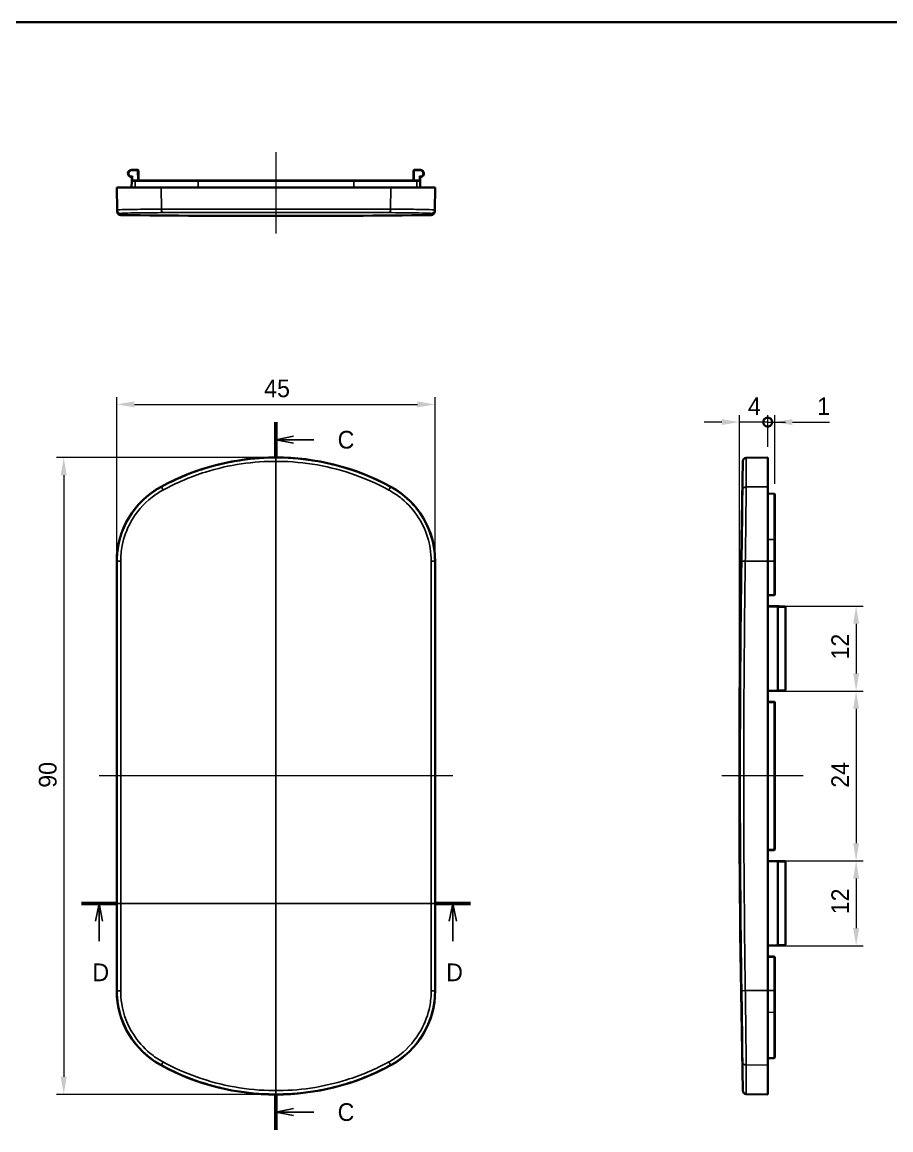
# Model space of a CAD drawing. Header units: millimetres. Extents: x -310 to 1154, y 4 to 285.
# Drawn here: x 437.9 to 560.7, y 128.9 to 285.5 of the extents above; entities that cross this region are included whole.
import ezdxf

# ---------------------------------------------------------------- set-up
doc = ezdxf.new("R2010")
doc.units = ezdxf.units.MM
doc.layers.get('Defpoints').update_dxf_attribs({"lineweight": 25})
for name, color, linetype, lineweight in [('Border (ISO)', 7, 'Continuous', 35), ('Centerline (ISO)', 131, 'Continuous', 18), ('Dimension (ISO)', 7, 'Continuous', 18), ('Section Line (ISO)', 7, 'Continuous', 25), ('Visible (ISO)', 7, 'Continuous', 35), ('Visible Narrow (ISO)', 7, 'Continuous', 25)]:
    doc.layers.add(name, color=color, linetype=linetype, lineweight=lineweight)
doc.styles.add('Note Text (TK)', font='')
doc.styles.get('Note Text (TK)').set_extended_font_data('MS PGothic')
doc.dimstyles.new('Default - Method 1b (TK)', dxfattribs={"dimtxt": 2.5, "dimasz": 2.5, "dimexe": 1, "dimexo": 1.5, "dimgap": 1, "dimtad": 1, "dimtoh": 1, "dimrnd": 1e-08, "dimdsep": 46, "dimtxsty": 'Note Text (TK)', "dimcen": 0.09, "dimdle": 5, "dimclrd": 100, "dimclre": 100, "dimclrt": 7, "dimadec": 1, "dimazin": 1, "dimtfac": 1, "dimtmove": 0, "dimatfit": 3, "dimfxl": 1, "dimtolj": 1, "dimlwd": -1, "dimlwe": -1, "dimarcsym": 0})

# ---------------------------------------------------------------- blocks, each defined once
blk = doc.blocks.new('図面枠 tk図枠')
at = {"layer": 'Border (ISO)'}
blk.add_line((14.5, 289), (405.5, 289), dxfattribs=at)
blk = doc.blocks.new('2dTransSection2')
at = {"layer": 'Section Line (ISO)', "linetype": 'Continuous'}
for p, q in [((126.25, 218.99), (126.25, 118.99)), ((128.75, 216.99), (126.25, 216.49)), ((128.75, 216.49), (126.25, 216.49)), ((126.25, 216.49), (128.75, 215.99)), ((131.61, 216.49), (128.75, 216.49)), ((128.75, 121.99), (126.25, 121.49)), ((128.75, 121.49), (126.25, 121.49)), ((126.25, 121.49), (128.75, 120.99)), ((131.61, 121.49), (128.75, 121.49))]:
    blk.add_line(p, q, dxfattribs=at)
at = {"layer": 'Section Line (ISO)', "linetype": 'Continuous', "lineweight": 50}
for p, q in [((126.25, 218.99), (126.25, 213.99)), ((126.25, 123.99), (126.25, 118.99))]:
    blk.add_line(p, q, dxfattribs=at)
at = {"layer": 'Section Line (ISO)', "char_height": 2.5, "attachment_point": 7, "style": 'Note Text (TK)'}
for insert in [(134.97, 215.21), (134.97, 120.21)]:
    blk.add_mtext('C', dxfattribs=dict(at, insert=insert))
blk = doc.blocks.new('2dTransSection3')
at = {"layer": 'Section Line (ISO)', "linetype": 'Continuous'}
for p, q in [((98.75, 150.99), (153.75, 150.99)), ((101.25, 150.99), (100.75, 148.49)), ((101.25, 148.49), (101.25, 150.99)), ((101.75, 148.49), (101.25, 150.99)), ((151.25, 150.99), (150.75, 148.49)), ((151.25, 148.49), (151.25, 150.99)), ((151.75, 148.49), (151.25, 150.99)), ((101.25, 145.65), (101.25, 148.49)), ((151.25, 145.65), (151.25, 148.49))]:
    blk.add_line(p, q, dxfattribs=at)
at = {"layer": 'Section Line (ISO)', "linetype": 'Continuous', "lineweight": 50}
for p, q in [((98.75, 150.99), (103.75, 150.99)), ((148.75, 150.99), (153.75, 150.99))]:
    blk.add_line(p, q, dxfattribs=at)
at = {"layer": 'Section Line (ISO)', "char_height": 2.5, "attachment_point": 7, "style": 'Note Text (TK)'}
for insert in [(100.31, 139.99), (150.31, 139.99)]:
    blk.add_mtext('D', dxfattribs=dict(at, insert=insert))
blk = doc.blocks.new('*D65')
at = {"layer": 'Defpoints', "color": 0}
for p in [(496.25, 231.45), (451.25, 209.28), (496.25, 209.28)]:
    blk.add_point(p, dxfattribs=at)
at = {"layer": 'Dimension (ISO)', "color": 100}
for p, q in [((451.25, 210.78), (451.25, 232.45)), ((496.25, 210.78), (496.25, 232.45)), ((453.75, 231.45), (493.75, 231.45))]:
    blk.add_line(p, q, dxfattribs=at)
for points in [[(453.75, 231.87), (453.75, 231.03), (451.25, 231.45)], [(493.75, 231.87), (493.75, 231.03), (496.25, 231.45)]]:
    blk.add_solid(points, dxfattribs=at)
at = {"layer": 'Dimension (ISO)', "color": 7, "insert": (472.09, 233.7), "char_height": 2.5, "attachment_point": 4, "style": 'Note Text (TK)'}
blk.add_mtext('\\A1;45', dxfattribs=at)
blk = doc.blocks.new('*D66')
at = {"layer": 'Defpoints', "color": 0}
for p in [(473.75, 223.95), (443.75, 133.95), (473.75, 133.95)]:
    blk.add_point(p, dxfattribs=at)
at = {"layer": 'Dimension (ISO)', "color": 100}
for p, q in [((472.25, 223.95), (442.75, 223.95)), ((443.75, 221.45), (443.75, 136.45)), ((472.25, 133.95), (442.75, 133.95))]:
    blk.add_line(p, q, dxfattribs=at)
for points in [[(443.33, 221.45), (444.17, 221.45), (443.75, 223.95)], [(443.33, 136.45), (444.17, 136.45), (443.75, 133.95)]]:
    blk.add_solid(points, dxfattribs=at)
at = {"layer": 'Dimension (ISO)', "color": 7, "insert": (441.5, 177.29), "char_height": 2.5, "attachment_point": 4, "rotation": 90, "style": 'Note Text (TK)'}
blk.add_mtext('\\A1;90', dxfattribs=at)
blk = doc.blocks.new('_DotSmall')
at = {"color": 0, "linetype": 'ByBlock', "const_width": 0.5}
blk.add_lwpolyline([(-0.0625, 0, 1), (0.0625, 0, 1)], format="xyb", close=True, dxfattribs=at)
blk = doc.blocks.new('*D70')
at = {"layer": 'Defpoints', "color": 0}
for p in [(544.26, 228.95), (543.26, 223.95), (544.26, 218.72)]:
    blk.add_point(p, dxfattribs=at)
at = {"layer": 'Dimension (ISO)', "color": 100}
for p, q in [((543.26, 228.95), (540.76, 228.95)), ((543.26, 225.45), (543.26, 229.95)), ((543.26, 228.95), (544.26, 228.95)), ((544.26, 220.22), (544.26, 229.95)), ((546.76, 228.95), (552.01, 228.95))]:
    blk.add_line(p, q, dxfattribs=at)
blk.add_solid([(546.76, 229.37), (546.76, 228.53), (544.26, 228.95)], dxfattribs=at)
at = {"layer": 'Dimension (ISO)', "color": 100, "xscale": 2.5, "yscale": 2.5, "zscale": 2.5}
blk.add_blockref('_DotSmall', (543.26, 228.95), dxfattribs=at)
at = {"layer": 'Dimension (ISO)', "color": 7, "insert": (550.26, 231.2), "char_height": 2.5, "attachment_point": 4, "style": 'Note Text (TK)'}
blk.add_mtext('\\A1;1', dxfattribs=at)
blk = doc.blocks.new('*D71')
at = {"layer": 'Defpoints', "color": 0}
for p in [(539.26, 228.95), (543.26, 223.95), (539.26, 178.95)]:
    blk.add_point(p, dxfattribs=at)
at = {"layer": 'Dimension (ISO)', "color": 100}
for p, q in [((536.76, 228.95), (534.26, 228.95)), ((539.26, 180.45), (539.26, 229.95)), ((543.26, 228.95), (539.26, 228.95)), ((543.26, 225.45), (543.26, 229.95)), ((543.26, 228.95), (545.76, 228.95))]:
    blk.add_line(p, q, dxfattribs=at)
blk.add_solid([(536.76, 229.37), (536.76, 228.53), (539.26, 228.95)], dxfattribs=at)
at = {"layer": 'Dimension (ISO)', "color": 100, "xscale": 2.5, "yscale": 2.5, "zscale": 2.5, "rotation": 180}
blk.add_blockref('_DotSmall', (543.26, 228.95), dxfattribs=at)
at = {"layer": 'Dimension (ISO)', "color": 7, "insert": (540.47, 231.2), "char_height": 2.5, "attachment_point": 4, "style": 'Note Text (TK)'}
blk.add_mtext('\\A1;4', dxfattribs=at)
blk = doc.blocks.new('*D72')
at = {"layer": 'Defpoints', "color": 0}
for p in [(543.26, 202.95), (543.26, 190.95), (555.76, 190.95)]:
    blk.add_point(p, dxfattribs=at)
at = {"layer": 'Dimension (ISO)', "color": 100}
for p, q in [((544.76, 202.95), (556.76, 202.95)), ((555.76, 200.45), (555.76, 193.45)), ((544.76, 190.95), (556.76, 190.95))]:
    blk.add_line(p, q, dxfattribs=at)
for points in [[(555.34, 200.45), (556.18, 200.45), (555.76, 202.95)], [(555.34, 193.45), (556.18, 193.45), (555.76, 190.95)]]:
    blk.add_solid(points, dxfattribs=at)
at = {"layer": 'Dimension (ISO)', "color": 7, "insert": (553.51, 195.41), "char_height": 2.5, "attachment_point": 4, "rotation": 90, "style": 'Note Text (TK)'}
blk.add_mtext('\\A1;12', dxfattribs=at)
blk = doc.blocks.new('*D73')
at = {"layer": 'Defpoints', "color": 0}
for p in [(543.26, 190.95), (543.26, 166.95), (555.76, 166.95)]:
    blk.add_point(p, dxfattribs=at)
at = {"layer": 'Dimension (ISO)', "color": 100}
for p, q in [((544.76, 190.95), (556.76, 190.95)), ((555.76, 188.45), (555.76, 169.45)), ((544.76, 166.95), (556.76, 166.95))]:
    blk.add_line(p, q, dxfattribs=at)
for points in [[(555.34, 188.45), (556.18, 188.45), (555.76, 190.95)], [(555.34, 169.45), (556.18, 169.45), (555.76, 166.95)]]:
    blk.add_solid(points, dxfattribs=at)
at = {"layer": 'Dimension (ISO)', "color": 7, "insert": (553.51, 177.28), "char_height": 2.5, "attachment_point": 4, "rotation": 90, "style": 'Note Text (TK)'}
blk.add_mtext('\\A1;24', dxfattribs=at)
blk = doc.blocks.new('*D74')
at = {"layer": 'Defpoints', "color": 0}
for p in [(543.26, 166.95), (543.26, 154.95), (555.76, 154.95)]:
    blk.add_point(p, dxfattribs=at)
at = {"layer": 'Dimension (ISO)', "color": 100}
for p, q in [((544.76, 166.95), (556.76, 166.95)), ((555.76, 164.45), (555.76, 157.45)), ((544.76, 154.95), (556.76, 154.95))]:
    blk.add_line(p, q, dxfattribs=at)
for points in [[(555.34, 164.45), (556.18, 164.45), (555.76, 166.95)], [(555.34, 157.45), (556.18, 157.45), (555.76, 154.95)]]:
    blk.add_solid(points, dxfattribs=at)
at = {"layer": 'Dimension (ISO)', "color": 7, "insert": (553.51, 159.41), "char_height": 2.5, "attachment_point": 4, "rotation": 90, "style": 'Note Text (TK)'}
blk.add_mtext('\\A1;12', dxfattribs=at)

msp = doc.modelspace()

# ---------------------------------------------------------------- linework, layer by layer
at = {"layer": 'Centerline (ISO)', "linetype": 'Continuous'}
for p, q in [((473.7496, 267.0756), (473.7496, 255.5756)), ((473.7496, 226.4484), (473.7496, 131.4484)), ((498.7496, 178.9484), (448.7496, 178.9484)), ((548.2599, 178.9484), (536.7599, 178.9484))]:
    msp.add_line(p, q, dxfattribs=at)
at = {"layer": 'Visible (ISO)'}
for p, q in [((454.1989, 264.5756), (453.3345, 264.5756)), ((494.1647, 264.5756), (493.3002, 264.5756)), ((453.3408, 262.0756), (453.3566, 262.9773)), ((453.3653, 263.4779), (453.3566, 262.9773)), ((453.4566, 263.0756), (453.9376, 263.0756)), ((453.9376, 263.0756), (462.764, 263.0756)), ((454.3234, 263.0756), (454.2989, 264.4773)), ((484.7352, 263.0756), (462.764, 263.0756)), ((484.7352, 263.0756), (493.5615, 263.0756)), ((493.2002, 264.4773), (493.1758, 263.0756)), ((493.5615, 263.0756), (494.0426, 263.0756)), ((494.1426, 262.9773), (494.1338, 263.4779)), ((494.1583, 262.0756), (494.1426, 262.9773)), ((451.2496, 262.0756), (457.5223, 262.0756)), ((451.2496, 262.0756), (451.3048, 258.9139)), ((457.5223, 262.0756), (489.9768, 262.0756)), ((489.9768, 262.0756), (496.2496, 262.0756)), ((496.2496, 262.0756), (496.1944, 258.9139)), ((451.3087, 258.6861), (451.3048, 258.9139)), ((496.1944, 258.9139), (496.1904, 258.6861)), ((540.2403, 223.8957), (543.2599, 223.9484)), ((543.2599, 223.9484), (543.2599, 219.8261)), ((543.2599, 219.8261), (543.2599, 209.281)), ((543.2599, 218.8372), (544.1616, 218.8214)), ((544.2599, 218.7214), (544.2599, 212.3126)), ((544.2599, 212.3126), (544.2599, 209.281)), ((451.2496, 209.281), (451.2496, 148.6158)), ((496.2496, 148.6158), (496.2496, 209.281)), ((543.2599, 148.6158), (543.2599, 209.281)), ((544.2599, 204.5816), (544.2599, 209.281)), ((543.2599, 204.4659), (544.1616, 204.4816)), ((544.8616, 202.9205), (543.2599, 202.9484)), ((544.8616, 202.9205), (545.6616, 202.9065)), ((545.7599, 202.8065), (545.7599, 191.0903)), ((543.2599, 190.9484), (544.8616, 190.9764)), ((545.6616, 190.9903), (544.8616, 190.9764)), ((544.1616, 189.4327), (543.2599, 189.4484)), ((544.2599, 168.5641), (544.2599, 189.3327)), ((543.2599, 168.4484), (544.1616, 168.4642)), ((544.8616, 166.9205), (543.2599, 166.9484)), ((544.8616, 166.9205), (545.6616, 166.9065)), ((545.7599, 166.8065), (545.7599, 155.0903)), ((543.2599, 154.9484), (544.8616, 154.9764)), ((545.6616, 154.9903), (544.8616, 154.9764)), ((544.1616, 153.4327), (543.2599, 153.4484)), ((544.2599, 148.6158), (544.2599, 153.3327)), ((543.2599, 148.6158), (543.2599, 138.0707)), ((544.2599, 148.6158), (544.2599, 145.5842)), ((544.2599, 145.5842), (544.2599, 139.1754)), ((543.2599, 139.0597), (544.1616, 139.0754)), ((543.2599, 138.0707), (543.2599, 133.9484)), ((540.2403, 134.0011), (543.2599, 133.9484))]:
    msp.add_line(p, q, dxfattribs=at)
for centre, radius, start, end in [((453.3345, 264.0756), 0.5, 90, 263.382337), ((454.1989, 264.4756), 0.1, 1, 90), ((493.3002, 264.4756), 0.1, 90, 179), ((494.1647, 264.0756), 0.5, 276.617663, 90), ((453.2653, 263.4796), 0.1, 359.017918, 83.382337), ((453.4566, 262.9756), 0.1, 90, 179), ((494.0426, 262.9756), 0.1, 1, 90), ((494.2338, 263.4796), 0.1, 96.617663, 180.982082), ((451.8087, 258.6948), 0.5, 181, 269.377496), ((495.6905, 258.6948), 0.5, 270.622504, 359), ((473.7496, 2278.0756), 2020, 269.3774962, 270.6225038), ((473.7496, 189.9484), 34, 61.492569, 118.507431), ((540.2491, 223.3958), 0.5, 91, 178.73887), ((2559.2599, 178.9484), 2020, 178.7388698, 181.2611302), ((463.2496, 209.281), 12, 118.507431, 180), ((484.2496, 209.281), 12, 0, 61.492569), ((544.1599, 218.7214), 0.1, 0, 89), ((544.1599, 204.5816), 0.1, 271, 0), ((544.8599, 202.8205), 0.1, 89, 130.293074), ((545.6599, 202.8065), 0.1, 0, 89), ((544.8599, 191.0764), 0.1, 229.706926, 271), ((545.6599, 191.0903), 0.1, 271, 0), ((544.1599, 189.3327), 0.1, 0, 89), ((544.1599, 168.5641), 0.1, 271, 0), ((544.8599, 166.8205), 0.1, 89, 130.293074), ((545.6599, 166.8065), 0.1, 0, 89), ((544.8599, 155.0764), 0.1, 229.706926, 271), ((545.6599, 155.0903), 0.1, 271, 0), ((544.1599, 153.3327), 0.1, 0, 89), ((463.2496, 148.6158), 12, 180, 241.492569), ((484.2496, 148.6158), 12, 298.507431, 0), ((473.7496, 167.9484), 34, 241.492569, 298.507431), ((544.1599, 139.1754), 0.1, 271, 0), ((540.2491, 134.5011), 0.5, 181.26113, 269)]:
    msp.add_arc(centre, radius, start, end, dxfattribs=at)
at = {"layer": 'Visible Narrow (ISO)'}
for p, q in [((453.3345, 264.4773), (453.3345, 264.5756)), ((454.1989, 264.4773), (454.1989, 264.5756)), ((493.3002, 264.5756), (493.3002, 264.4773)), ((494.1647, 264.5756), (494.1647, 264.4773)), ((453.3345, 264.4773), (454.1989, 264.4773)), ((453.3345, 263.6773), (453.3345, 263.6109)), ((453.4688, 263.6773), (453.3345, 263.6773)), ((453.8425, 262.9773), (453.3566, 262.9773)), ((453.4583, 263.0756), (453.4688, 263.6773)), ((453.8276, 262.0756), (453.8425, 262.9773)), ((462.764, 262.9773), (453.8425, 262.9773)), ((454.1989, 264.4773), (454.2234, 263.0756)), ((462.764, 262.9773), (462.764, 263.0756)), ((462.764, 262.9773), (484.7352, 262.9773)), ((462.764, 262.9773), (462.764, 262.0756)), ((484.7352, 262.9773), (484.7352, 263.0756)), ((493.6566, 262.9773), (484.7352, 262.9773)), ((484.7352, 262.0756), (484.7352, 262.9773)), ((493.2757, 263.0756), (493.3002, 264.4773)), ((493.3002, 264.4773), (494.1647, 264.4773)), ((494.1426, 262.9773), (493.6566, 262.9773)), ((493.6716, 262.0756), (493.6566, 262.9773)), ((494.1647, 263.6773), (494.0304, 263.6773)), ((494.0304, 263.6773), (494.0409, 263.0756)), ((494.1647, 263.6109), (494.1647, 263.6773)), ((457.5223, 262.0756), (457.5476, 259.034)), ((489.9768, 262.0756), (489.9515, 259.034)), ((451.7992, 258.4227), (451.8032, 258.1948)), ((495.6959, 258.1948), (495.6999, 258.4227)), ((457.5223, 219.8261), (457.5476, 219.7794)), ((489.9768, 219.8261), (489.9515, 219.7794)), ((543.2599, 219.8261), (540.2182, 219.7794)), ((544.1616, 212.3436), (544.1616, 218.8214)), ((543.2599, 212.3485), (544.1616, 212.3436)), ((544.1616, 209.281), (544.1616, 212.3436)), ((451.2496, 209.281), (451.3048, 209.281)), ((496.2496, 209.281), (496.1944, 209.281)), ((543.2599, 209.281), (540.0982, 209.281)), ((543.2599, 209.281), (544.1616, 209.281)), ((544.1616, 209.281), (544.2599, 209.281)), ((544.1616, 209.281), (544.1616, 204.5816)), ((544.1616, 204.5816), (543.2599, 204.5659)), ((544.1616, 204.5816), (544.2599, 204.5816)), ((543.2599, 202.8484), (544.6622, 202.824)), ((544.6621, 202.8204), (544.7632, 202.8204)), ((544.6621, 202.8204), (544.6621, 191.0764)), ((544.7632, 191.0764), (544.7632, 202.8204)), ((545.7599, 202.8065), (544.7632, 202.8204)), ((544.6622, 191.0729), (543.2599, 191.0484)), ((544.6621, 191.0764), (544.7632, 191.0764)), ((544.7632, 191.0764), (545.7599, 191.0903)), ((543.2599, 189.3484), (544.1616, 189.3327)), ((544.2599, 189.3327), (544.1616, 189.3327)), ((544.1616, 189.3327), (544.1616, 168.5641)), ((544.1616, 168.5641), (543.2599, 168.5484)), ((544.1616, 168.5641), (544.2599, 168.5641)), ((543.2599, 166.8484), (544.6622, 166.824)), ((544.6621, 166.8204), (544.7632, 166.8204)), ((544.6621, 166.8204), (544.6621, 155.0764)), ((544.7632, 155.0764), (544.7632, 166.8204)), ((545.7599, 166.8065), (544.7632, 166.8204)), ((544.6622, 155.0729), (543.2599, 155.0484)), ((544.6621, 155.0764), (544.7632, 155.0764)), ((544.7632, 155.0764), (545.7599, 155.0903)), ((543.2599, 153.3484), (544.1616, 153.3327)), ((544.2599, 153.3327), (544.1616, 153.3327)), ((544.1616, 153.3327), (544.1616, 148.6158)), ((451.2496, 148.6158), (451.3048, 148.6158)), ((496.2496, 148.6158), (496.1944, 148.6158)), ((543.2599, 148.6158), (540.0982, 148.6158)), ((543.2599, 148.6158), (544.1616, 148.6158)), ((544.1616, 148.6158), (544.2599, 148.6158)), ((544.1616, 145.5533), (544.1616, 148.6158)), ((543.2599, 145.5484), (544.1616, 145.5533)), ((544.1616, 139.0754), (544.1616, 145.5533)), ((457.5223, 138.0707), (457.5476, 138.1174)), ((489.9768, 138.0707), (489.9515, 138.1174)), ((543.2599, 138.0707), (540.2182, 138.1174))]:
    msp.add_line(p, q, dxfattribs=at)
for centre, start, end in [((453.3345, 264.0773), 90, 270), ((494.1647, 264.0773), 270, 90)]:
    msp.add_arc(centre, 0.4, start, end, dxfattribs=at)
for centre, major_axis, ratio, start_param, end_param in [((453.2653, 263.4796), (0.1, -0.0017), 0.99984289, 0.00000021, 1.47273637), ((453.4688, 263.6756), (-0.2035, -0.1), 0.00690791, 4.70899511, 5.42969521), ((453.3345, 263.5463), (0.0706, -0.0708), 0.5137427, 1.06622424, 2.04634938), ((453.4688, 263.6756), (-0.1035, -0.2017), 0.00351474, 4.70554109, 5.42624119), ((453.9376, 262.9756), (0, 0.1), 0.95087762, 0, 1.55334303), ((454.1989, 264.4756), (0.1, 0.0017), 0.01744975, 0, 1.57049174), ((493.3002, 264.4756), (-0.1, 0.0017), 0.01744975, 4.71269357, 6.28318531), ((493.5615, 262.9756), (0, 0.1), 0.95087762, 4.72984227, 6.28318531), ((494.0304, 263.6756), (0.2035, -0.1), 0.00690791, 0.8534901, 1.5741902), ((494.0304, 263.6756), (0.1035, -0.2017), 0.00351474, 0.85694412, 1.57764421), ((494.1647, 263.5463), (0.0706, 0.0708), 0.5137427, 1.09524327, 2.07536841), ((494.2338, 263.4796), (-0.1, -0.0017), 0.99984289, 4.81044914, 6.28318531), ((451.8047, 258.9227), (-0.4999, -0.0087), 0.9998871, 0, 1.54247829), ((457.7862, 259.0427), (0.0015, -0.5), 0.47731101, 4.7284294, 6.26042237), ((489.7129, 259.0427), (-0.0015, -0.5), 0.47731101, 0.02276294, 1.55475591), ((495.6945, 258.9227), (0.4999, -0.0087), 0.9998871, 4.74070701, 6.28318531), ((457.7862, 219.3401), (-0.2387, 0.4394), 0.00260122, 4.73373898, 6.26573196), ((489.7129, 219.3401), (0.2387, 0.4394), 0.00260122, 0.01745335, 1.54944633), ((540.227, 219.3401), (-0.5, 0.0027), 0.87873058, 4.73463114, 6.26662411), ((544.1599, 212.3126), (0.1, 0), 0.30956703, 0, 1.55334303), ((451.8047, 209.281), (-0.5, -0.0001), 0.0150236, 4.72325175, 6.26573004), ((416.0777, 178.9484), (0, -2018.6903), 0.01745241, 1.55576987, 1.58582278), ((416.5635, 178.9484), (0, 2019.1901), 0.01745241, 4.69736253, 4.72741543), ((530.9356, 178.9484), (0, -2019.1901), 0.01745241, 4.69736253, 4.72741543), ((495.6945, 209.281), (0.5, -0.0001), 0.0150236, 0.01745526, 1.55993356), ((531.4214, 178.9484), (0, 2018.6903), 0.01745241, 1.55576987, 1.58582278), ((2558.2617, 178.9484), (0, -2019.1901), 0.9998477, 4.69736253, 4.72741543), ((540.1069, 209.281), (-0.4999, 0.0075), 0.00026224, 0.01086671, 1.553345), ((2558.2532, 178.9484), (0, 2018.6903), 0.9998477, 1.55576987, 1.58582278), ((544.1599, 204.5816), (0.0017, -0.1), 0.01744975, 0, 1.57049174), ((544.6639, 202.824), (0.1, -0.0018), 0.00030936, 4.69493843, 6.16767459), ((544.8599, 202.8205), (-0.2017, 0.0035), 0.4956753, 4.71238898, 5.43308908), ((544.7306, 202.973), (0.0647, -0.0763), 0.60738254, 5.30306017, 6.28318531), ((544.6639, 191.0729), (0.1, 0.0018), 0.00030936, 0.11551071, 1.58824688), ((544.7306, 190.9238), (0.0647, 0.0763), 0.60738254, 0, 0.98012514), ((544.8599, 191.0764), (-0.2017, -0.0035), 0.4956753, 0.85009623, 1.57079633), ((544.1599, 189.3327), (0.0017, 0.1), 0.01744975, 4.71269357, 6.28318531), ((544.1599, 168.5641), (0.0017, -0.1), 0.01744975, 0, 1.57049174), ((544.6639, 166.824), (0.1, -0.0018), 0.00030936, 4.69493843, 6.16767459), ((544.8599, 166.8205), (-0.2017, 0.0035), 0.4956753, 4.71238898, 5.43308908), ((544.7306, 166.973), (0.0647, -0.0763), 0.60738254, 5.30306017, 6.28318531), ((544.6639, 155.0729), (0.1, 0.0018), 0.00030936, 0.11551072, 1.58824688), ((544.7306, 154.9238), (0.0647, 0.0763), 0.60738254, 0, 0.98012514), ((544.8599, 155.0764), (-0.2017, -0.0035), 0.4956753, 0.85009623, 1.57079633), ((544.1599, 153.3327), (0.0017, 0.1), 0.01744975, 4.71269357, 6.28318531), ((451.8047, 148.6158), (-0.5, 0.0001), 0.0150236, 0.01745526, 1.55993356), ((495.6945, 148.6158), (0.5, 0.0001), 0.0150236, 4.72325175, 6.26573004), ((540.1069, 148.6158), (-0.4999, -0.0075), 0.00026224, 4.7298403, 6.2723186), ((544.1599, 145.5842), (0.1, 0), 0.30956703, 4.72984227, 6.28318531), ((457.7862, 138.5567), (-0.2387, -0.4394), 0.00260122, 0.01745335, 1.54944633), ((489.7129, 138.5567), (0.2387, -0.4394), 0.00260122, 4.73373898, 6.26573196), ((540.227, 138.5567), (-0.5, -0.0027), 0.87873058, 0.0165612, 1.54855417)]:
    msp.add_ellipse(centre, major_axis=major_axis, ratio=ratio, start_param=start_param, end_param=end_param, dxfattribs=at)
for points, knots in [([(453.3345, 263.6109), (453.3194, 263.6023), (453.306, 263.5951), (453.284, 263.5831), (453.2769, 263.5792), (453.2769, 263.5789)], [0, 0, 0, 0, 0.0085050471, 0.0085050471, 0.0185380998, 0.0185380998, 0.0185380998, 0.0185380998]), ([(453.2769, 263.5789), (453.2769, 263.5789), (453.2769, 263.5789), (453.2769, 263.5789), (453.2769, 263.5789), (453.2769, 263.5789)], [-0.000352831951, -0.000352831951, -0.000352831951, -0.000352831951, -0.000176415975, -0.000176415975, 0, 0, 0, 0]), ([(453.3653, 263.4779), (453.3653, 263.4782), (453.3699, 263.4864), (453.3836, 263.5114), (453.3917, 263.5266), (453.4005, 263.5438)], [-0.0185380998, -0.0185380998, -0.0185380998, -0.0185380998, -0.0085050471, -0.0085050471, 0, 0, 0, 0]), ([(494.0987, 263.5438), (494.1074, 263.5266), (494.1156, 263.5114), (494.1292, 263.4864), (494.1338, 263.4782), (494.1338, 263.4779)], [0, 0, 0, 0, 0.0085050471, 0.0085050471, 0.0185380998, 0.0185380998, 0.0185380998, 0.0185380998]), ([(494.2223, 263.5789), (494.2223, 263.5792), (494.2152, 263.5831), (494.1931, 263.5951), (494.1797, 263.6023), (494.1647, 263.6109)], [-0.0185380998, -0.0185380998, -0.0185380998, -0.0185380998, -0.0085050471, -0.0085050471, 0, 0, 0, 0]), ([(494.2223, 263.5789), (494.2223, 263.5789), (494.2223, 263.5789), (494.2223, 263.5789), (494.2223, 263.5789), (494.2223, 263.5789)], [-0.000352831969, -0.000352831969, -0.000352831969, -0.000352831969, -0.000176415994, -0.000176415994, -0.000000000018, -0.000000000018, -0.000000000018, -0.000000000018]), ([(457.5476, 259.034), (456.9819, 259.0323), (456.441, 259.03), (454.6569, 259.0189), (453.5852, 259.0063), (452.2012, 258.9773), (451.77, 258.9624), (451.3801, 258.9359), (451.3046, 258.9251), (451.3048, 258.9139)], [-1.22848038, -1.22848038, -1.22848038, -1.22848038, -1.04341004, -1.04341004, -0.57967224, -0.57967224, -0.22295086, -0.22295086, 0, 0, 0, 0]), ([(451.7992, 258.4227), (451.7991, 258.4339), (451.8715, 258.4447), (452.2451, 258.4712), (452.6583, 258.4861), (453.9847, 258.5151), (455.0118, 258.5278), (456.7217, 258.5388), (457.2401, 258.5412), (457.7823, 258.5428)], [0, 0, 0, 0, 0.22295086, 0.22295086, 0.57967224, 0.57967224, 1.04341004, 1.04341004, 1.22848038, 1.22848038, 1.22848038, 1.22848038]), ([(489.9515, 259.034), (488.4151, 259.0384), (486.8141, 259.0423), (481.6049, 259.0523), (477.8283, 259.0559), (470.5201, 259.0562), (466.9908, 259.0534), (461.5226, 259.0442), (459.4837, 259.0396), (457.5476, 259.034)], [-3.3282313, -3.3282313, -3.3282313, -3.3282313, -2.81143551, -2.81143551, -1.69323611, -1.69323611, -0.65124466, -0.65124466, 0, 0, 0, 0]), ([(457.7823, 258.5428), (459.6903, 258.5484), (461.6996, 258.5531), (467.0887, 258.5623), (470.5669, 258.5651), (477.7692, 258.5647), (481.4911, 258.5611), (486.6249, 258.5511), (488.2027, 258.5473), (489.7169, 258.5428)], [0, 0, 0, 0, 0.65124466, 0.65124466, 1.69323611, 1.69323611, 2.81143551, 2.81143551, 3.3282313, 3.3282313, 3.3282313, 3.3282313]), ([(489.7169, 258.5428), (490.3694, 258.5409), (490.9874, 258.5378), (492.4739, 258.527), (493.2694, 258.5176), (494.7376, 258.4906), (495.2998, 258.4714), (495.6497, 258.4411), (495.7001, 258.4321), (495.6999, 258.4227)], [0, 0, 0, 0, 0.22273642, 0.22273642, 0.5791147, 0.5791147, 1.04240646, 1.04240646, 1.22848041, 1.22848041, 1.22848041, 1.22848041]), ([(496.1944, 258.9139), (496.1945, 258.9232), (496.142, 258.9323), (495.7769, 258.9626), (495.1903, 258.9818), (493.6583, 259.0088), (492.8283, 259.0182), (491.2772, 259.029), (490.6324, 259.032), (489.9515, 259.034)], [-1.22848041, -1.22848041, -1.22848041, -1.22848041, -1.04240646, -1.04240646, -0.5791147, -0.5791147, -0.22273642, -0.22273642, 0, 0, 0, 0]), ([(489.9515, 219.7794), (488.4151, 220.614), (486.8141, 221.3296), (481.6049, 223.1903), (477.8283, 223.8615), (470.5201, 223.9251), (466.9908, 223.4023), (461.5226, 221.6937), (459.4837, 220.8311), (457.5476, 219.7794)], [-3.3282313, -3.3282313, -3.3282313, -3.3282313, -2.81143551, -2.81143551, -1.69323611, -1.69323611, -0.65124466, -0.65124466, 0, 0, 0, 0]), ([(540.2182, 219.7794), (540.2227, 220.614), (540.2266, 221.3296), (540.2366, 223.1903), (540.2402, 223.8615), (540.2403, 223.8953), (540.2403, 223.8957), (540.2403, 223.8957)], [-3.3282313, -3.3282313, -3.3282313, -3.3282313, -2.81143551, -2.81143551, -1.69323611, -1.69323611, -1.6640986, -1.6640986, -1.6640986, -1.6640986]), ([(457.7823, 219.3501), (459.6903, 220.3865), (461.6996, 221.2366), (467.0887, 222.9206), (470.5669, 223.4358), (477.7692, 223.373), (481.4911, 222.7116), (486.6249, 220.8778), (488.2027, 220.1726), (489.7169, 219.3501)], [0, 0, 0, 0, 0.65124466, 0.65124466, 1.69323611, 1.69323611, 2.81143551, 2.81143551, 3.3282313, 3.3282313, 3.3282313, 3.3282313]), ([(539.7492, 223.4068), (539.7492, 223.4068), (539.7492, 223.4064), (539.749, 223.373), (539.7454, 222.7116), (539.7354, 220.8778), (539.7316, 220.1726), (539.7271, 219.3501)], [1.6640986, 1.6640986, 1.6640986, 1.6640986, 1.69323611, 1.69323611, 2.81143551, 2.81143551, 3.3282313, 3.3282313, 3.3282313, 3.3282313]), ([(457.5476, 219.7794), (456.9819, 219.4721), (456.441, 219.119), (454.6569, 217.7362), (453.5852, 216.4866), (452.2012, 213.9903), (451.77, 212.8108), (451.3801, 210.8322), (451.3046, 210.0566), (451.3048, 209.281)], [-1.22848038, -1.22848038, -1.22848038, -1.22848038, -1.04341004, -1.04341004, -0.57967224, -0.57967224, -0.22295086, -0.22295086, 0, 0, 0, 0]), ([(451.7992, 209.2885), (451.7991, 210.0318), (451.8715, 210.7751), (452.2451, 212.6714), (452.6583, 213.8019), (453.9847, 216.1943), (455.0118, 217.3919), (456.7217, 218.7171), (457.2401, 219.0556), (457.7823, 219.3501)], [0, 0, 0, 0, 0.22295086, 0.22295086, 0.57967224, 0.57967224, 1.04341004, 1.04341004, 1.22848038, 1.22848038, 1.22848038, 1.22848038]), ([(489.7169, 219.3501), (490.3694, 218.9957), (490.9874, 218.5775), (492.4739, 217.345), (493.2694, 216.4432), (494.7376, 214.1382), (495.2998, 212.6658), (495.6497, 210.5292), (495.7001, 209.9089), (495.6999, 209.2885)], [0, 0, 0, 0, 0.22273642, 0.22273642, 0.5791147, 0.5791147, 1.04240646, 1.04240646, 1.22848041, 1.22848041, 1.22848041, 1.22848041]), ([(496.1944, 209.281), (496.1945, 209.9283), (496.142, 210.5756), (495.7769, 212.8049), (495.1903, 214.3412), (493.6583, 216.7463), (492.8283, 217.6873), (491.2772, 218.9732), (490.6324, 219.4096), (489.9515, 219.7794)], [-1.22848041, -1.22848041, -1.22848041, -1.22848041, -1.04240646, -1.04240646, -0.5791147, -0.5791147, -0.22273642, -0.22273642, 0, 0, 0, 0]), ([(539.7271, 219.3501), (539.7252, 218.9957), (539.7221, 218.5775), (539.7113, 217.345), (539.7019, 216.4432), (539.6749, 214.1382), (539.6557, 212.6658), (539.6254, 210.5292), (539.6164, 209.9089), (539.607, 209.2885)], [0, 0, 0, 0, 0.22273642, 0.22273642, 0.5791147, 0.5791147, 1.04240646, 1.04240646, 1.22848041, 1.22848041, 1.22848041, 1.22848041]), ([(540.0982, 209.281), (540.1075, 209.9283), (540.1166, 210.5756), (540.1469, 212.8049), (540.1661, 214.3412), (540.1931, 216.7463), (540.2025, 217.6873), (540.2132, 218.9732), (540.2163, 219.4096), (540.2182, 219.7794)], [-1.22848041, -1.22848041, -1.22848041, -1.22848041, -1.04240646, -1.04240646, -0.5791147, -0.5791147, -0.22273642, -0.22273642, 0, 0, 0, 0]), ([(544.6622, 202.824), (544.6622, 202.8234), (544.6622, 202.8228), (544.6621, 202.8216), (544.6621, 202.821), (544.6621, 202.8204)], [0.000000000018, 0.000000000018, 0.000000000018, 0.000000000018, 0.000176415994, 0.000176415994, 0.000352831969, 0.000352831969, 0.000352831969, 0.000352831969]), ([(544.7281, 202.8979), (544.7109, 202.8908), (544.6957, 202.8816), (544.6706, 202.857), (544.6625, 202.8407), (544.6622, 202.824)], [0, 0, 0, 0, 0.0085050471, 0.0085050471, 0.0185380998, 0.0185380998, 0.0185380998, 0.0185380998]), ([(544.7632, 202.8222), (544.7635, 202.8389), (544.7674, 202.8553), (544.7793, 202.8801), (544.7866, 202.8895), (544.7952, 202.8968)], [-0.0185380998, -0.0185380998, -0.0185380998, -0.0185380998, -0.0085050471, -0.0085050471, 0, 0, 0, 0]), ([(544.7632, 202.8204), (544.7632, 202.8207), (544.7632, 202.821), (544.7632, 202.8216), (544.7632, 202.8219), (544.7632, 202.8222)], [-0.000352831969, -0.000352831969, -0.000352831969, -0.000352831969, -0.000176415994, -0.000176415994, -0.000000000018, -0.000000000018, -0.000000000018, -0.000000000018]), ([(544.6621, 191.0764), (544.6621, 191.0758), (544.6621, 191.0752), (544.6622, 191.0741), (544.6622, 191.0735), (544.6622, 191.0729)], [0, 0, 0, 0, 0.000176415978, 0.000176415978, 0.000352831956, 0.000352831956, 0.000352831956, 0.000352831956]), ([(544.6622, 191.0729), (544.6625, 191.0549), (544.6719, 191.0374), (544.6984, 191.0136), (544.7124, 191.0054), (544.7281, 190.9989)], [0.0003528141, 0.0003528141, 0.0003528141, 0.0003528141, 0.0111317872, 0.0111317872, 0.0188909139, 0.0188909139, 0.0188909139, 0.0188909139]), ([(544.7632, 191.0746), (544.7632, 191.0749), (544.7632, 191.0752), (544.7632, 191.0758), (544.7632, 191.0761), (544.7632, 191.0764)], [-0.000352831956, -0.000352831956, -0.000352831956, -0.000352831956, -0.000176415978, -0.000176415978, 0, 0, 0, 0]), ([(544.7952, 191.0001), (544.7874, 191.0067), (544.7806, 191.0151), (544.768, 191.0391), (544.7636, 191.0567), (544.7632, 191.0746)], [-0.0188909139, -0.0188909139, -0.0188909139, -0.0188909139, -0.0111317872, -0.0111317872, -0.0003528141, -0.0003528141, -0.0003528141, -0.0003528141]), ([(544.6622, 166.824), (544.6622, 166.8234), (544.6622, 166.8228), (544.6621, 166.8216), (544.6621, 166.821), (544.6621, 166.8204)], [0.000000000018, 0.000000000018, 0.000000000018, 0.000000000018, 0.000176415994, 0.000176415994, 0.000352831969, 0.000352831969, 0.000352831969, 0.000352831969]), ([(544.7281, 166.8979), (544.7109, 166.8908), (544.6957, 166.8816), (544.6706, 166.857), (544.6625, 166.8407), (544.6622, 166.824)], [0, 0, 0, 0, 0.0085050471, 0.0085050471, 0.0185380998, 0.0185380998, 0.0185380998, 0.0185380998]), ([(544.7632, 166.8222), (544.7635, 166.8389), (544.7674, 166.8553), (544.7793, 166.8801), (544.7866, 166.8895), (544.7952, 166.8968)], [-0.0185380998, -0.0185380998, -0.0185380998, -0.0185380998, -0.0085050471, -0.0085050471, 0, 0, 0, 0]), ([(544.7632, 166.8204), (544.7632, 166.8207), (544.7632, 166.821), (544.7632, 166.8216), (544.7632, 166.8219), (544.7632, 166.8222)], [-0.000352831969, -0.000352831969, -0.000352831969, -0.000352831969, -0.000176415994, -0.000176415994, -0.000000000018, -0.000000000018, -0.000000000018, -0.000000000018]), ([(544.6621, 155.0764), (544.6621, 155.0758), (544.6621, 155.0752), (544.6622, 155.0741), (544.6622, 155.0735), (544.6622, 155.0729)], [0, 0, 0, 0, 0.000176415978, 0.000176415978, 0.000352831956, 0.000352831956, 0.000352831956, 0.000352831956]), ([(544.6622, 155.0729), (544.6625, 155.0549), (544.6719, 155.0374), (544.6984, 155.0136), (544.7124, 155.0054), (544.7281, 154.9989)], [0.0003528141, 0.0003528141, 0.0003528141, 0.0003528141, 0.0111317872, 0.0111317872, 0.0188909139, 0.0188909139, 0.0188909139, 0.0188909139]), ([(544.7632, 155.0746), (544.7632, 155.0749), (544.7632, 155.0752), (544.7632, 155.0758), (544.7632, 155.0761), (544.7632, 155.0764)], [-0.000352831956, -0.000352831956, -0.000352831956, -0.000352831956, -0.000176415978, -0.000176415978, 0, 0, 0, 0]), ([(544.7952, 155.0001), (544.7874, 155.0067), (544.7806, 155.0151), (544.768, 155.0391), (544.7636, 155.0567), (544.7632, 155.0746)], [-0.0188909139, -0.0188909139, -0.0188909139, -0.0188909139, -0.0111317872, -0.0111317872, -0.0003528141, -0.0003528141, -0.0003528141, -0.0003528141]), ([(451.3048, 148.6158), (451.3046, 147.9685), (451.3572, 147.3212), (451.7223, 145.0919), (452.3089, 143.5556), (453.8408, 141.1505), (454.6708, 140.2096), (456.2219, 138.9236), (456.8667, 138.4873), (457.5476, 138.1174)], [-1.22848041, -1.22848041, -1.22848041, -1.22848041, -1.04240646, -1.04240646, -0.5791147, -0.5791147, -0.22273642, -0.22273642, 0, 0, 0, 0]), ([(457.7823, 138.5467), (457.1297, 138.9012), (456.5117, 139.3194), (455.0252, 140.5518), (454.2297, 141.4537), (452.7615, 143.7587), (452.1993, 145.2311), (451.8495, 147.3676), (451.7991, 147.988), (451.7992, 148.6083)], [0, 0, 0, 0, 0.22273642, 0.22273642, 0.5791147, 0.5791147, 1.04240646, 1.04240646, 1.22848041, 1.22848041, 1.22848041, 1.22848041]), ([(495.6999, 148.6083), (495.7001, 147.865), (495.6277, 147.1217), (495.254, 145.2255), (494.8408, 144.0949), (493.5144, 141.7026), (492.4873, 140.5049), (490.7774, 139.1797), (490.2591, 138.8412), (489.7169, 138.5467)], [0, 0, 0, 0, 0.22295086, 0.22295086, 0.57967224, 0.57967224, 1.04341004, 1.04341004, 1.22848038, 1.22848038, 1.22848038, 1.22848038]), ([(489.9515, 138.1174), (490.5173, 138.4247), (491.0581, 138.7779), (492.8423, 140.1606), (493.9139, 141.4102), (495.298, 143.9065), (495.7291, 145.0861), (496.119, 147.0647), (496.1946, 147.8403), (496.1944, 148.6158)], [-1.22848038, -1.22848038, -1.22848038, -1.22848038, -1.04341004, -1.04341004, -0.57967224, -0.57967224, -0.22295086, -0.22295086, 0, 0, 0, 0]), ([(539.607, 148.6083), (539.6182, 147.865), (539.629, 147.1217), (539.6555, 145.2255), (539.6704, 144.0949), (539.6994, 141.7026), (539.7121, 140.5049), (539.7231, 139.1797), (539.7255, 138.8412), (539.7271, 138.5467)], [0, 0, 0, 0, 0.22295086, 0.22295086, 0.57967224, 0.57967224, 1.04341004, 1.04341004, 1.22848038, 1.22848038, 1.22848038, 1.22848038]), ([(540.2182, 138.1174), (540.2166, 138.4247), (540.2143, 138.7779), (540.2032, 140.1606), (540.1906, 141.4102), (540.1615, 143.9065), (540.1467, 145.0861), (540.1202, 147.0647), (540.1094, 147.8403), (540.0982, 148.6158)], [-1.22848038, -1.22848038, -1.22848038, -1.22848038, -1.04341004, -1.04341004, -0.57967224, -0.57967224, -0.22295086, -0.22295086, 0, 0, 0, 0]), ([(457.5476, 138.1174), (459.084, 137.2829), (460.685, 136.5673), (465.8943, 134.7066), (469.6708, 134.0354), (476.979, 133.9717), (480.5083, 134.4945), (485.9766, 136.2032), (488.0154, 137.0658), (489.9515, 138.1174)], [-3.3282313, -3.3282313, -3.3282313, -3.3282313, -2.81143551, -2.81143551, -1.69323611, -1.69323611, -0.65124466, -0.65124466, 0, 0, 0, 0]), ([(489.7169, 138.5467), (487.8088, 137.5103), (485.7995, 136.6602), (480.4105, 134.9763), (476.9323, 134.461), (469.7299, 134.5238), (466.008, 135.1853), (460.8742, 137.019), (459.2964, 137.7243), (457.7823, 138.5467)], [0, 0, 0, 0, 0.65124466, 0.65124466, 1.69323611, 1.69323611, 2.81143551, 2.81143551, 3.3282313, 3.3282313, 3.3282313, 3.3282313]), ([(539.7271, 138.5467), (539.7327, 137.5103), (539.7374, 136.6602), (539.7464, 135.0053), (539.7492, 134.4903), (539.7492, 134.4901)], [0, 0, 0, 0, 0.65124466, 0.65124466, 1.6640986, 1.6640986, 1.6640986, 1.6640986]), ([(540.2403, 134.0011), (540.2403, 134.0014), (540.2375, 134.5239), (540.2285, 136.2032), (540.2239, 137.0658), (540.2182, 138.1174)], [-1.6640986, -1.6640986, -1.6640986, -1.6640986, -0.65124466, -0.65124466, 0, 0, 0, 0])]:
    msp.add_open_spline(points, degree=3, knots=knots, dxfattribs=at)

# ---------------------------------------------------------------- block references
msp.add_blockref('図面枠 tk図枠', (347.4989, -3.5406))
at = {"layer": 'Section Line (ISO)'}
for name in ['2dTransSection2', '2dTransSection3']:
    msp.add_blockref(name, (347.4989, 9.9625), dxfattribs=at)

# ---------------------------------------------------------------- dimensions: what is measured, and where the dimension line sits
at = {"layer": 'Dimension (ISO)', "color": 100}
for base, p1, p2, angle, picture, middle in [((496.2496, 231.4484), (451.2496, 209.281), (496.2496, 209.281), 180, '*D65', (473.7496, 231.4484)), ((443.7496, 133.9484), (473.7496, 223.9484), (473.7496, 133.9484), 90, '*D66', (443.7496, 178.9484)), ((555.7599, 190.9484), (543.2599, 202.9484), (543.2599, 190.9484), 90, '*D72', (555.7599, 196.9484)), ((555.7599, 166.9484), (543.2599, 190.9484), (543.2599, 166.9484), 90, '*D73', (555.7599, 178.9484)), ((555.7599, 154.9484), (543.2599, 166.9484), (543.2599, 154.9484), 90, '*D74', (555.7599, 160.9484))]:
    dim = msp.add_linear_dim(base=base, p1=p1, p2=p2, angle=angle, dimstyle='Default - Method 1b (TK)', override={"dimtoh": 0, "dimtofl": 0, "dimatfit": 1}, dxfattribs=at)
    dim.commit()
    dim.dimension.update_dxf_attribs({"geometry": picture, "text_midpoint": middle, "dimtype": 160})
for base, p2, picture, middle in [((539.2599, 228.9484), (539.2599, 178.9484), '*D71', (541.2599, 228.9484)), ((544.2599, 228.9484), (544.2599, 218.7214), '*D70', (550.6363, 228.9484))]:
    dim = msp.add_linear_dim(base=base, p1=(543.2599, 223.9484), p2=p2, dimstyle='Default - Method 1b (TK)', override={"dimgap": 1, "dimtoh": 0, "dimdec": 2, "dimblk1": 'DotSmall', "dimsah": 1, "dimdle": 0, "dimtol": 0, "dimlim": 0, "dimtp": 0, "dimtm": 0, "dimtdec": 2, "dimtofl": 1, "dimatfit": 1}, dxfattribs=at)
    dim.commit()
    dim.dimension.update_dxf_attribs({"geometry": picture, "text_midpoint": middle, "dimtype": 160})

doc.saveas('drawing.dxf')
